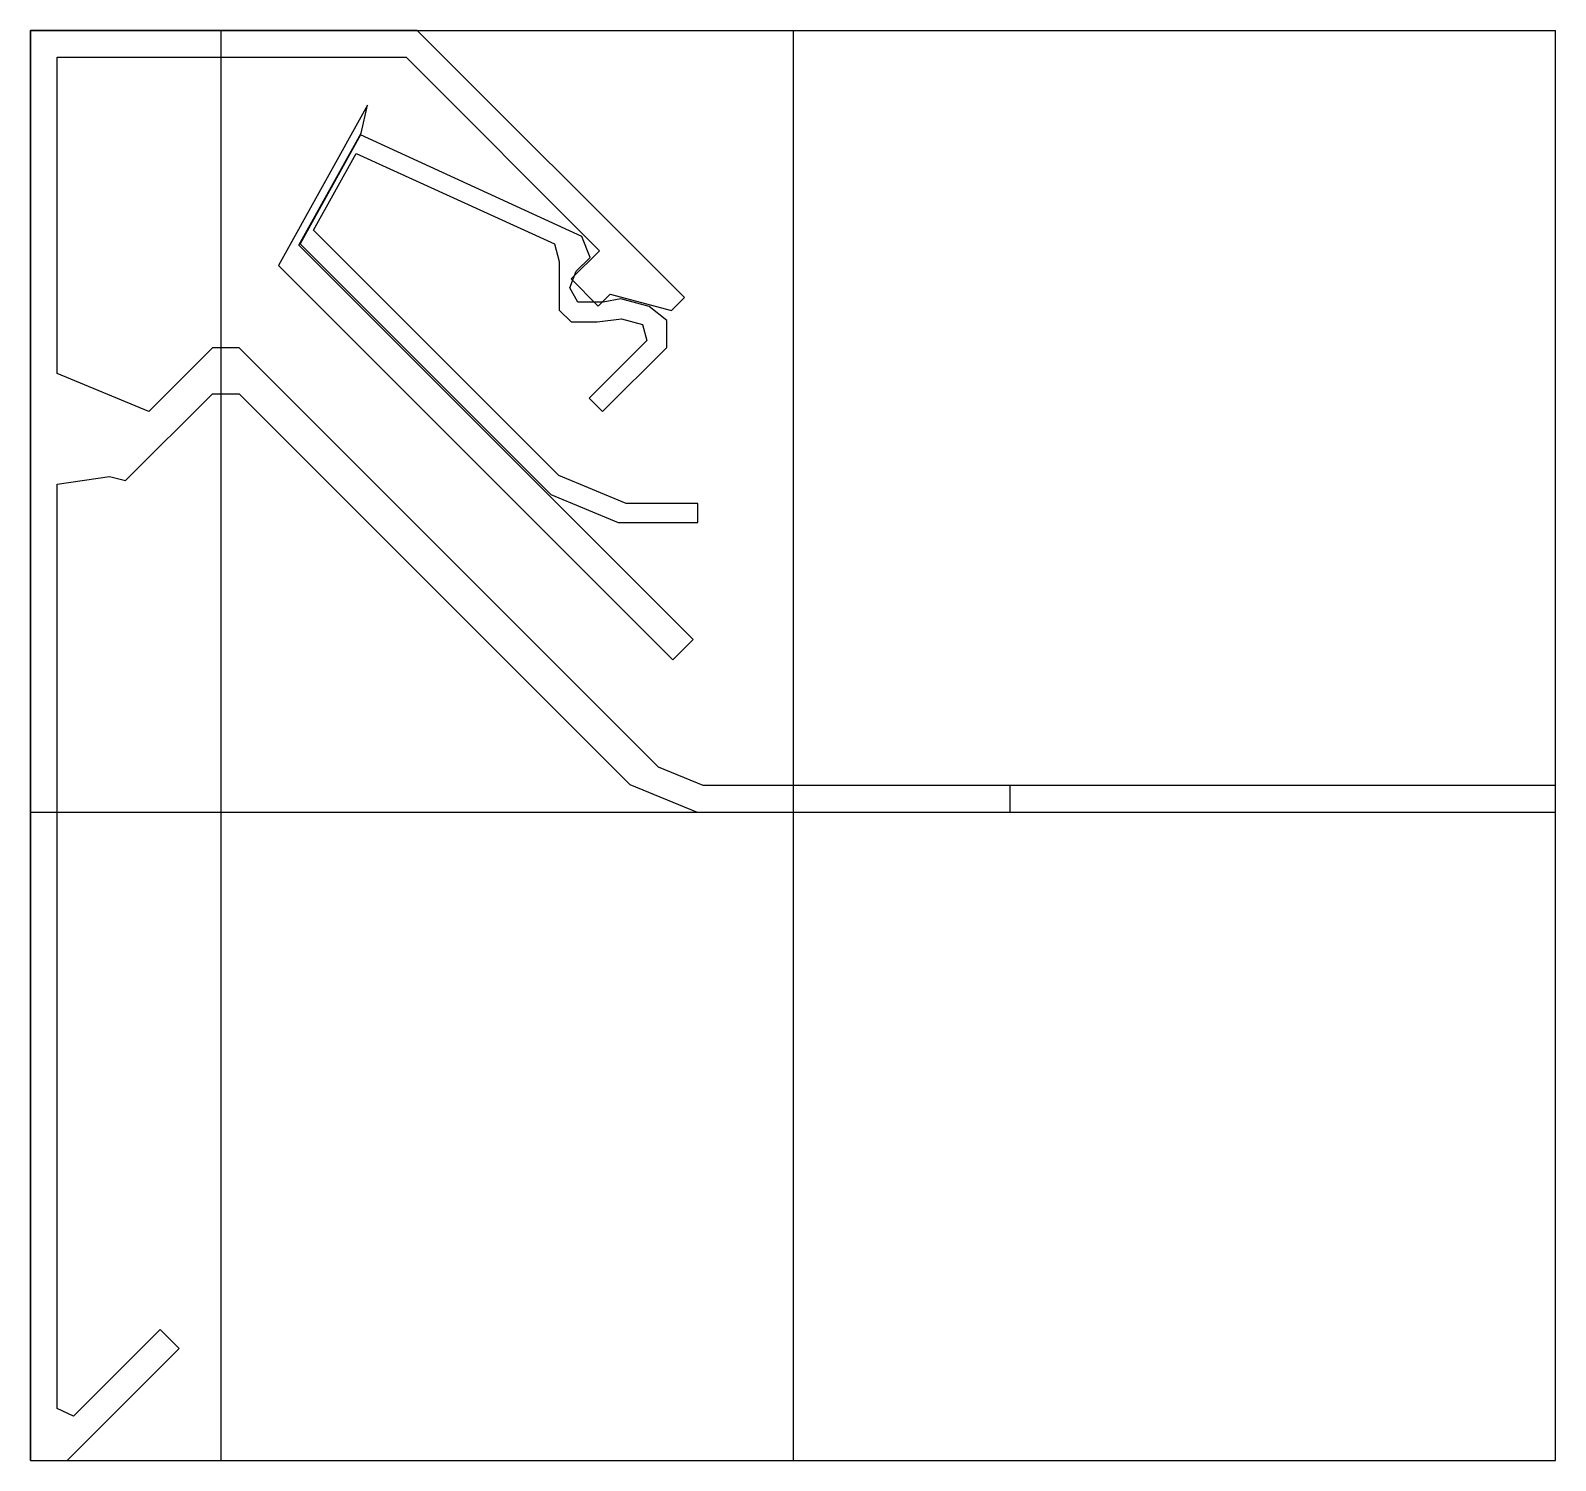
# Model space of a CAD drawing. Extents: x -9.6 to 70.4, y -34 to 41.
import ezdxf

# ---------------------------------------------------------------- set-up
doc = ezdxf.new("R2010")
doc.units = 0
doc.layers.get('0').update_dxf_attribs({"linetype": 'CONTINUOUS'})

msp = doc.modelspace()

# ---------------------------------------------------------------- linework, layer by layer
at = {"linetype": 'CONTINUOUS'}
for p, q in [((-9.59, 41), (70.41, 41)), ((-9.59, -34), (-9.59, 41)), ((10.7, 41), (-9.59, 41)), ((-9.59, 41), (-9.59, -34)), ((0.41, -34), (0.41, 41)), ((24.71, 26.99), (10.7, 41)), ((30.41, 41), (30.41, -34)), ((70.41, -34), (70.41, 41)), ((-8.19, 23.01), (-8.19, 39.6)), ((-8.19, 39.6), (10.12, 39.6)), ((10.12, 39.6), (20.26, 29.45)), ((8.09, 37.08), (3.42, 28.68)), ((7.75, 35.62), (8.09, 37.08)), ((4.48, 29.74), (7.75, 35.62)), ((7.73, 35.53), (4.55, 29.81)), ((19.33, 30.2), (7.73, 35.53)), ((5.26, 30.52), (7.5, 34.55)), ((7.5, 34.55), (17.89, 29.82)), ((18.12, 17.66), (5.26, 30.52)), ((25.17, 9.06), (4.48, 29.74)), ((4.55, 29.81), (17.71, 16.66)), ((17.89, 29.82), (18.14, 28.89)), ((19.77, 29.1), (19.33, 30.2)), ((18.14, 28.89), (18.14, 26.34)), ((20.26, 29.45), (18.78, 27.97)), ((19.04, 28.37), (19.77, 29.1)), ((3.42, 28.68), (24.11, 7.99)), ((18.71, 27.5), (19.04, 28.37)), ((19.13, 26.76), (18.71, 27.5)), ((18.78, 27.97), (20.19, 26.55)), ((20.46, 26.76), (19.13, 26.76)), ((20.19, 26.55), (20.81, 27.17)), ((21.38, 26.92), (20.46, 26.76)), ((20.81, 27.17), (24.03, 26.31)), ((22.87, 26.52), (21.38, 26.92)), ((23.79, 25.79), (22.87, 26.52)), ((24.03, 26.31), (24.71, 26.99)), ((18.14, 26.34), (18.77, 25.72)), ((18.77, 25.72), (20.14, 25.72)), ((20.14, 25.72), (21.42, 25.87)), ((21.42, 25.87), (22.52, 25.58)), ((23.79, 24.37), (23.79, 25.79)), ((22.52, 25.58), (22.74, 24.74)), ((-0.05, 24.36), (-3.38, 21.02)), ((1.36, 24.36), (-0.05, 24.36)), ((23.36, 2.37), (1.36, 24.36)), ((22.74, 24.74), (19.72, 21.72)), ((20.42, 21.01), (23.79, 24.37)), ((-3.38, 21.02), (-8.19, 23.01)), ((-4.61, 17.4), (-0.05, 21.95)), ((-0.05, 21.95), (1.36, 21.95)), ((1.36, 21.95), (21.85, 1.46)), ((19.72, 21.72), (20.42, 21.01)), ((-8.19, 17.21), (-5.44, 17.61)), ((-5.44, 17.61), (-4.61, 17.4)), ((21.66, 16.19), (18.12, 17.66)), ((-8.19, -31.27), (-8.19, 17.21)), ((17.71, 16.66), (21.24, 15.19)), ((25.41, 16.19), (21.66, 16.19)), ((25.41, 15.19), (25.41, 16.19)), ((21.24, 15.19), (25.41, 15.19)), ((24.11, 7.99), (25.17, 9.06)), ((25.69, 1.4), (23.36, 2.37)), ((21.85, 1.46), (25.39, 0)), ((41.81, 1.4), (25.69, 1.4)), ((70.41, 1.4), (30.41, 1.4)), ((30.41, 1.4), (30.41, 0)), ((41.81, 0), (41.81, 1.4)), ((70.41, 0), (70.41, 1.4)), ((-9.59, 0), (70.41, 0)), ((25.39, 0), (41.81, 0)), ((30.41, 0), (70.41, 0)), ((-2.78, -27.13), (-7.33, -31.68)), ((-1.79, -28.12), (-2.78, -27.13)), ((-7.67, -34), (-1.79, -28.12)), ((-7.33, -31.68), (-8.19, -31.27)), ((-9.59, -34), (70.41, -34)), ((-9.59, -34), (-7.67, -34))]:
    msp.add_line(p, q, dxfattribs=at)

doc.saveas('drawing.dxf')
